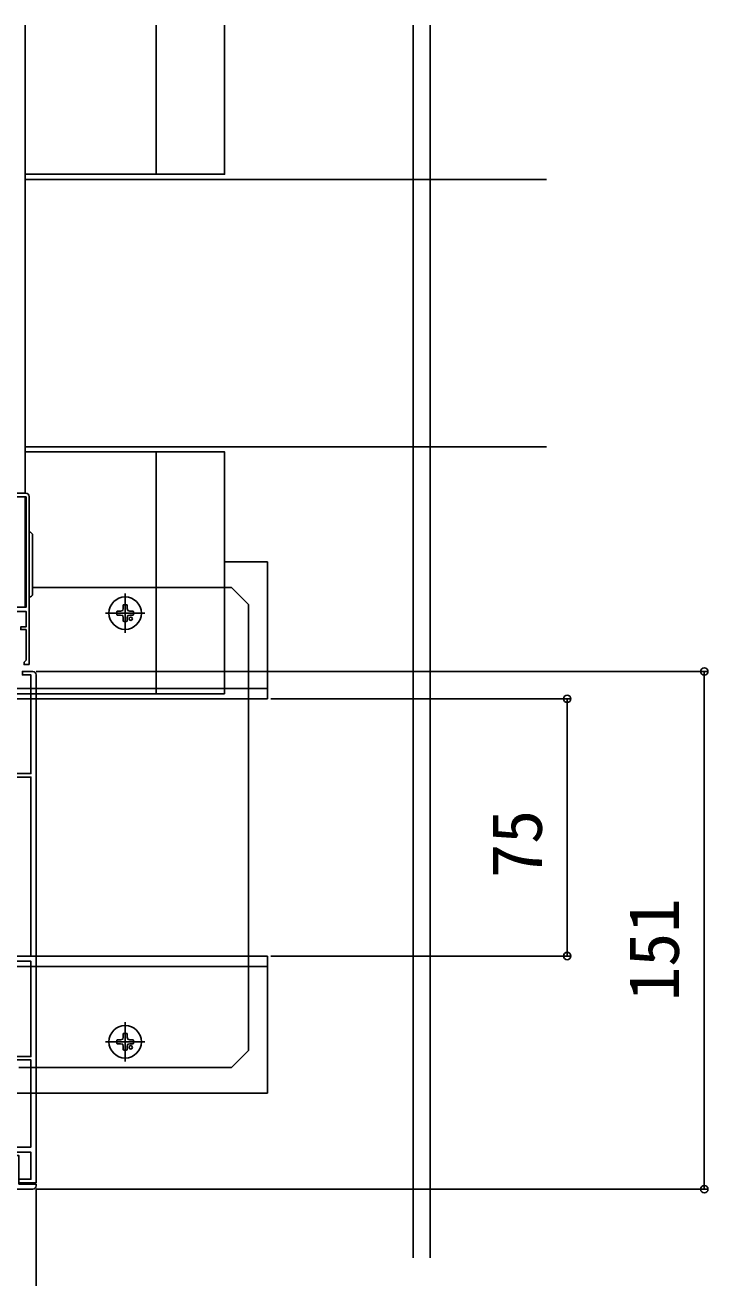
# Model space of a CAD drawing. Units: millimetres, scale not verified. Extents: x -875 to 875, y -1304 to 1297.
# Drawn here: x 233.8 to 433.1, y -1085.1 to -719.7 of the extents above; entities that cross this region are included whole.
import ezdxf
from ezdxf.enums import TextEntityAlignment as Align

# ---------------------------------------------------------------- set-up
doc = ezdxf.new("R2010")
doc.units = ezdxf.units.MM
doc.header["$LTSCALE"] = 8
for name, color, linetype in [('0-2_YKK_11', 7, 'Continuous'), ('0-3_YKK_12', 2, 'Continuous'), ('0-4_YKK_13', 4, 'Continuous'), ('0-5_YKK_D', 6, 'Continuous')]:
    doc.layers.add(name, color=color, linetype=linetype)
doc.styles.add('ＭＳ ゴシック', font='')
doc.styles.get('ＭＳ ゴシック').set_extended_font_data('MS Gothic')

msp = doc.modelspace()

# ---------------------------------------------------------------- linework, layer by layer
at = {"layer": '0-2_YKK_11'}
for p, q in [((234.998, -906.201), (234.998, -857.202)), ((237, -1057.3), (237, -909.2)), ((236, -1059.2), (148, -1059.2))]:
    msp.add_line(p, q, dxfattribs=at)
for points in [[(233.998, -856.202), (230.167, -856.202), (229.627, -856.655), (229.298, -856.502), (228.998, -856.202), (225.998, -856.202), (225.998, -852.402), (228.198, -852.402), (228.198, -853.019), (228.457, -853.126), (229.022, -852.56), (229.491, -852.831), (229.405, -853.15), (229.616, -853.401)], [(221.969, -905.297), (221.898, -905.104), (221.898, -901.002), (223.898, -901.002), (223.898, -895.202), (221.898, -895.202), (221.898, -890.704), (234.098, -890.704), (234.098, -895.202), (232.498, -895.202), (232.498, -896.002), (234.098, -896.002), (234.098, -904.901), (233.798, -905.201), (233.498, -905.501), (233.498, -906.201), (234.998, -906.201)], [(236, -908.2), (233, -908.2), (233, -909.2), (235.5, -909.2), (235.5, -938), (231.2, -938), (231.2, -934.8), (230.2, -934.8), (230.2, -939), (235.5, -939), (235.5, -991.2), (228, -991.2), (228, -988.2), (227, -988.2), (227, -991.2), (211.15, -991.2)], [(217.458, -992.7), (235.5, -992.7), (235.5, -1020.5), (231.2, -1020.5)], [(152, -1008.5), (149, -1008.5), (149, -1057.2), (222.9, -1057.2), (222.9, -1053.658), (222.78, -1053.475), (222.6, -1053.2), (222.6, -1052.82), (222.9, -1052.3), (222.9, -1049.4), (223.8, -1049.4), (223.8, -1057.2), (230.5, -1057.2), (230.5, -1049.4), (232, -1049.4), (232, -1057.7), (237, -1057.7), (237, -1058.2)], [(230.2, -1021.5), (235.5, -1021.5), (235.5, -1046.9), (221.7, -1046.9)], [(222.7, -1048.4), (235.5, -1048.4), (235.5, -1056.3), (232, -1056.3)], [(232, -1057.3), (237, -1057.3)]]:
    msp.add_lwpolyline(points, dxfattribs=at)
msp.add_lwpolyline([(221.898, -889.504), (221.898, -857.302), (228.898, -857.302), (229.098, -857.502), (229.698, -857.502), (229.898, -857.302), (234.098, -857.302), (234.098, -889.504)], close=True, dxfattribs=at)
for centre, start, end in [((233.998, -857.202), 0.00001, 89.99999), ((236, -909.2), 0.00001, 89.99999), ((236, -1058.2), 270.00001, 359.99999)]:
    msp.add_arc(centre, 1, start, end, dxfattribs=at)
at = {"layer": '0-3_YKK_12'}
for p, q in [((233.798, -856.202), (233.798, -719.7)), ((271.999, -719.7), (271.999, -763.2)), ((347, -719.7), (347, -1079.2)), ((352, -719.7), (352, -1079.2)), ((386, -764.7), (233.798, -764.7)), ((386, -842.7), (233.798, -842.7)), ((271.999, -844.2), (271.999, -914.7)), ((233.798, -889.504), (233.798, -857.302)), ((304.499, -876.2), (291.999, -876.2)), ((304.499, -916.2), (304.499, -876.2)), ((263, -885.465), (263, -896.935)), ((268.735, -891.2), (257.265, -891.2)), ((304.499, -913.2), (227, -913.2)), ((304.499, -916.2), (74.499, -916.2)), ((291.999, -914.7), (227, -914.7)), ((304.499, -991.2), (74.499, -991.2)), ((304.499, -991.2), (304.499, -1031.2)), ((304.499, -994.2), (74.499, -994.2)), ((263, -1010.465), (263, -1021.935)), ((268.735, -1016.2), (257.265, -1016.2)), ((304.499, -1031.2), (74.499, -1031.2))]:
    msp.add_line(p, q, dxfattribs=at)
for points in [[(233.798, -763.2), (291.999, -763.2), (291.999, -719.7)], [(233.798, -844.2), (291.999, -844.2), (291.999, -914.7)]]:
    msp.add_lwpolyline(points, dxfattribs=at)
at = {"layer": '0-4_YKK_13'}
for p, q in [((234.998, -867.551), (234.998, -886.552)), ((235.998, -868.551), (235.998, -885.552)), ((235.998, -883.7), (294, -883.7)), ((294, -883.7), (299, -888.7)), ((260.623, -890.607), (261.662, -890.589)), ((261.662, -890.589), (262.27, -890.47)), ((262.389, -889.862), (262.27, -890.47)), ((262.407, -888.823), (262.389, -889.862)), ((263.593, -888.823), (263.611, -889.862)), ((263.611, -889.862), (263.73, -890.47)), ((264.338, -890.589), (263.73, -890.47)), ((265.377, -890.607), (264.338, -890.589)), ((299, -1018.7), (299, -888.7)), ((260.627, -891.793), (261.662, -891.811)), ((261.662, -891.811), (262.27, -891.93)), ((262.389, -892.538), (262.27, -891.93)), ((262.407, -893.577), (262.389, -892.538)), ((263.593, -893.577), (263.611, -892.538)), ((263.611, -892.538), (263.73, -891.93)), ((264.338, -891.811), (263.73, -891.93)), ((265.377, -891.793), (264.338, -891.811)), ((260.623, -1015.607), (261.662, -1015.589)), ((261.662, -1015.589), (262.27, -1015.47)), ((262.389, -1014.862), (262.27, -1015.47)), ((262.407, -1013.823), (262.389, -1014.862)), ((263.593, -1013.823), (263.611, -1014.862)), ((263.611, -1014.862), (263.73, -1015.47)), ((264.338, -1015.589), (263.73, -1015.47)), ((265.377, -1015.607), (264.338, -1015.589)), ((260.627, -1016.793), (261.662, -1016.811)), ((261.662, -1016.811), (262.27, -1016.93)), ((262.389, -1017.538), (262.27, -1016.93)), ((262.407, -1018.577), (262.389, -1017.538)), ((263.593, -1018.577), (263.611, -1017.538)), ((263.611, -1017.538), (263.73, -1016.93)), ((264.338, -1016.811), (263.73, -1016.93)), ((265.377, -1016.793), (264.338, -1016.811)), ((299, -1018.7), (294, -1023.7)), ((294, -1023.7), (232, -1023.7))]:
    msp.add_line(p, q, dxfattribs=at)
for centre, radius in [((263, -891.2), 4.735), ((264.626, -892.826), 0.5), ((263, -1016.2), 4.735), ((264.626, -1017.826), 0.5)]:
    msp.add_circle(centre, radius, dxfattribs=at)
for centre, radius, start, end in [((234.998, -868.551), 1, 0, 90), ((234.998, -885.552), 1, 270, 0), ((263, -891.2), 2.45, 165.9892, 194.0108), ((263, -891.2), 2.45, 75.9892, 104.0108), ((263, -891.2), 2.45, 345.9892, 14.0108), ((263, -891.2), 2.45, 255.9892, 284.0108), ((263, -1016.2), 2.45, 165.9892, 194.0108), ((263, -1016.2), 2.45, 75.9892, 104.0108), ((263, -1016.2), 2.45, 345.9892, 14.0108), ((263, -1016.2), 2.45, 255.9892, 284.0108)]:
    msp.add_arc(centre, radius, start, end, dxfattribs=at)
at = {"layer": '0-5_YKK_D'}
for p, q in [((237, -908.2), (433, -908.2)), ((432, -908.2), (432, -1059.2)), ((305.499, -916.2), (393, -916.2)), ((392, -991.2), (392, -916.2)), ((305.499, -991.2), (393, -991.2)), ((237, -1059.2), (433, -1059.2)), ((237, -1059.2), (237, -1220.2))]:
    msp.add_line(p, q, dxfattribs=at)
for centre in [(432, -908.2), (392, -916.2), (392, -991.2), (432, -1059.2)]:
    msp.add_circle(centre, 1.075, dxfattribs=at)

# ---------------------------------------------------------------- texts
at = {"layer": '0-5_YKK_D', "style": 'ＭＳ ゴシック'}
for s, p in [('75', (389, -968.473)), ('151', (429, -1004.325))]:
    msp.add_text(s, height=14.66, rotation=90, dxfattribs=at).set_placement(p, align=Align.BOTTOM_LEFT)

doc.saveas('drawing.dxf')
